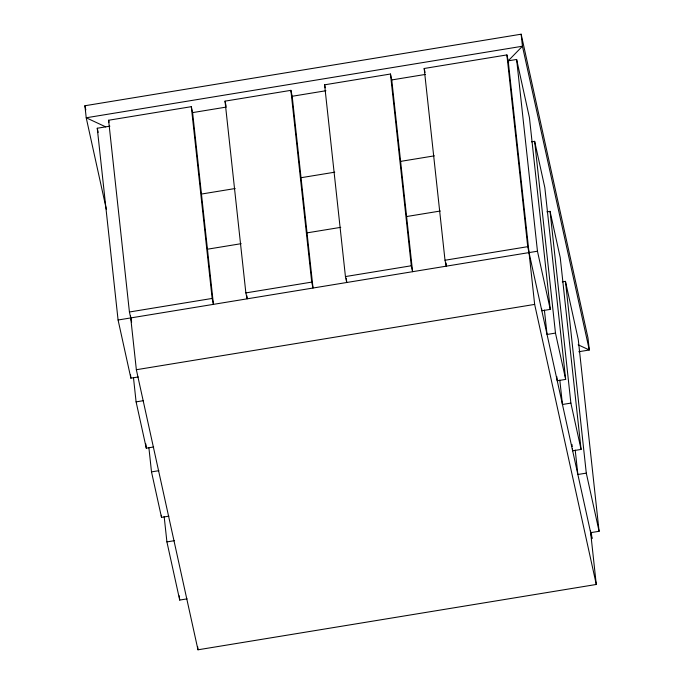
<?xml version="1.0" encoding="UTF-8"?>
<svg xmlns="http://www.w3.org/2000/svg" width="684" height="684" viewBox="0 0 684 684"><rect width="100%" height="100%" fill="white"/><g stroke="black" fill="none" stroke-linecap="round" stroke-linejoin="round"><path stroke-width="1.03" d="M130.499 315.811L136.355 369.728L197.984 649.8L596.286 584.469L534.657 304.406L508.203 60.842L522.448 46.23L521.148 34.2L84.91 105.746L86.218 117.776L106.362 209.321M131.644 322.078L129.421 311.998L108.594 120.247L191.306 106.678L192.614 112.603L213.442 304.363L212.143 298.438L191.306 106.678M246.821 295.65L247.163 298.831L245.864 292.906L225.027 101.146L290.888 90.348L292.188 96.273L313.024 288.032L311.716 282.107L290.888 90.348M346.275 278.26L346.737 282.501L345.437 276.575L324.601 84.816L390.461 74.017L391.761 79.942L412.597 271.693L411.289 265.768L390.461 74.017M445.968 262.981L446.319 266.17L445.01 260.245L424.183 68.485L506.895 54.917L508.657 62.919M138.262 376.961L130.883 378.166L118.084 320.001L97.256 128.241L109.902 126.172M192.614 112.603L226.336 107.072M292.188 96.273L325.909 90.741M391.761 79.942L425.482 74.411M508.203 60.842L516.625 59.457L529.433 117.631L550.261 309.382L541.831 310.767L541.6 308.646M201.464 194.051L235.176 188.519M301.037 177.712L334.758 172.188M400.61 161.381L434.331 155.849M531.485 141.845L534.649 141.332L544.84 187.647L565.668 379.398L557.238 380.783L556.776 376.542M207.457 249.207L241.17 243.675M307.031 232.868L340.743 227.344M406.604 216.537L440.325 211.014M546.892 211.86L550.056 211.347L560.247 257.663L581.075 449.422L572.645 450.799L572.414 448.678M129.421 311.998L212.143 298.438M245.864 292.906L311.716 282.107M345.437 276.575L411.289 265.768M445.01 260.245L527.723 246.676L506.895 54.917M118.084 320.001L537.462 251.216L516.625 59.457M562.299 281.885L565.463 281.363L578.262 339.529L599.09 531.288L590.66 532.674M136.355 369.728L534.657 304.406M153.669 446.977L146.29 448.182L136.099 401.867L143.478 400.662M534.649 141.332L555.476 333.082L547.046 334.467L544.396 310.074M578.758 351.73L589.3 349.994L587.992 337.973L521.148 34.2M168.888 516.155L161.518 517.369L151.506 471.883L158.885 470.678M550.056 211.347L570.884 403.107L562.453 404.483L559.803 380.09M187.091 598.859L179.712 600.073L166.913 541.908L174.292 540.693M565.463 281.363L586.291 473.123L577.86 474.499L575.21 450.106M578.177 344.804L589.3 349.994L522.448 46.23L86.218 117.776L105.687 126.865M537.462 251.216L550.261 309.382M555.476 333.082L565.668 379.398M570.884 403.107L581.075 449.422M586.291 473.123L599.09 531.288M527.723 246.676L591.968 538.599L591.275 532.237M424.183 68.485L425.046 72.436M324.601 84.816L325.259 87.783M225.027 101.146L226.113 106.088M108.594 120.247L109.03 122.222M97.256 128.241L98.171 132.397M84.91 105.746L85.825 109.91M590.429 530.553L596.286 584.469M571.952 444.438L572.183 446.558M197.642 646.628L197.984 649.8M179.251 595.832L179.712 600.073M164.151 516.48L166.913 541.908M161.287 515.249L161.518 517.369M148.864 447.516L151.506 471.883M145.829 443.95L146.29 448.182M133.457 377.5L136.099 401.867M130.541 374.986L130.883 378.166"/></g></svg>
